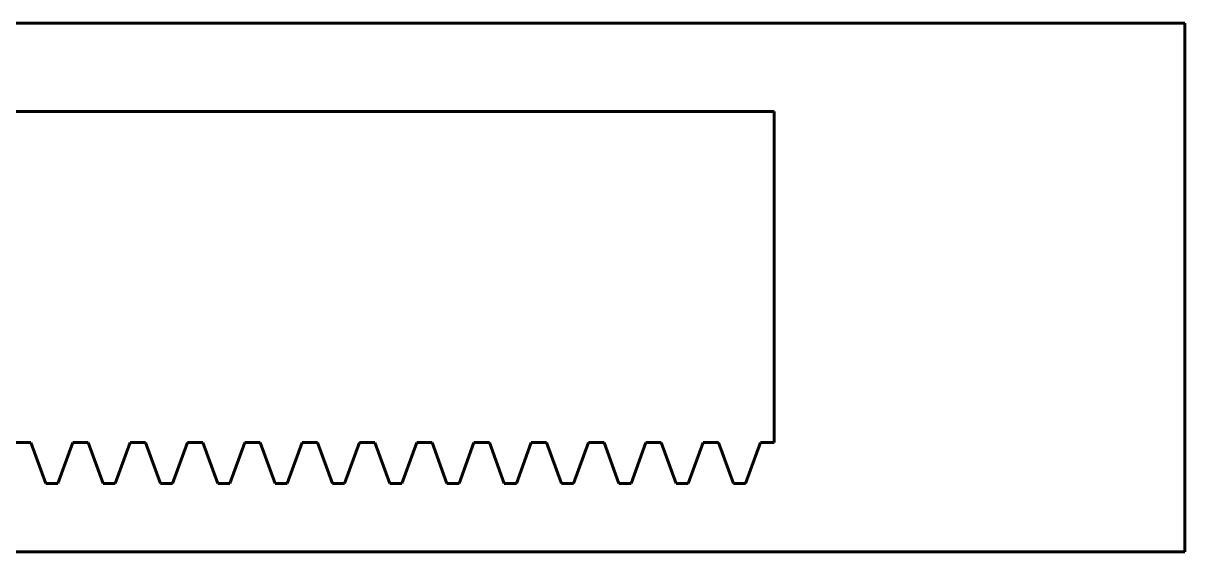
# Model space of a CAD drawing. Header units: millimetres. Extents: x -258 to 255, y -29 to 158.
# Drawn here: x 127.7 to 255, y -29 to 29 of the extents above; entities that cross this region are included whole.
import ezdxf

# ---------------------------------------------------------------- set-up
doc = ezdxf.new("R2010")
doc.units = ezdxf.units.MM
doc.linetypes.add('K5LT_BASIC', pattern=[0])
doc.layers.add('Системный слой', color=7, linetype='Continuous', true_color=0xffffff)

msp = doc.modelspace()

# ---------------------------------------------------------------- linework, layer by layer
at = {"layer": 'Системный слой', "color": 150, "linetype": 'K5LT_BASIC', "lineweight": 60, "true_color": 0x0080ff}
for p, q in [((-255, 29), (255, 29)), ((255, 18), (255, 29)), ((210, 19.3), (-248.5, 19.3)), ((210, -17), (210, 19.3)), ((255, -29), (255, 18)), ((255, 18), (255, 18)), ((126.81, -17), (128.49, -17)), ((130.13, -21.5), (128.49, -17)), ((133.09, -17), (131.45, -21.5)), ((133.09, -17), (134.78, -17)), ((136.42, -21.5), (134.78, -17)), ((139.38, -17), (137.74, -21.5)), ((139.38, -17), (141.06, -17)), ((142.7, -21.5), (141.06, -17)), ((145.66, -17), (144.02, -21.5)), ((145.66, -17), (147.34, -17)), ((148.98, -21.5), (147.34, -17)), ((151.94, -17), (150.3, -21.5)), ((151.94, -17), (153.63, -17)), ((155.27, -21.5), (153.63, -17)), ((158.22, -17), (156.59, -21.5)), ((158.22, -17), (159.91, -17)), ((161.55, -21.5), (159.91, -17)), ((164.51, -17), (162.87, -21.5)), ((164.51, -17), (166.19, -17)), ((167.83, -21.5), (166.19, -17)), ((170.79, -17), (169.15, -21.5)), ((170.79, -17), (172.48, -17)), ((174.11, -21.5), (172.48, -17)), ((177.07, -17), (175.44, -21.5)), ((177.07, -17), (178.76, -17)), ((180.4, -21.5), (178.76, -17)), ((183.36, -17), (181.72, -21.5)), ((183.36, -17), (185.04, -17)), ((186.68, -21.5), (185.04, -17)), ((189.64, -17), (188, -21.5)), ((189.64, -17), (191.33, -17)), ((192.96, -21.5), (191.33, -17)), ((195.92, -17), (194.29, -21.5)), ((195.92, -17), (197.61, -17)), ((199.25, -21.5), (197.61, -17)), ((202.21, -17), (200.57, -21.5)), ((202.21, -17), (203.89, -17)), ((205.53, -21.5), (203.89, -17)), ((208.49, -17), (206.85, -21.5)), ((208.49, -17), (210, -17)), ((131.45, -21.5), (130.13, -21.5)), ((137.74, -21.5), (136.42, -21.5)), ((144.02, -21.5), (142.7, -21.5)), ((150.3, -21.5), (148.98, -21.5)), ((156.59, -21.5), (155.27, -21.5)), ((162.87, -21.5), (161.55, -21.5)), ((169.15, -21.5), (167.83, -21.5)), ((175.44, -21.5), (174.11, -21.5)), ((181.72, -21.5), (180.4, -21.5)), ((188, -21.5), (186.68, -21.5)), ((194.29, -21.5), (192.96, -21.5)), ((200.57, -21.5), (199.25, -21.5)), ((206.85, -21.5), (205.53, -21.5)), ((-255, -29), (255, -29))]:
    msp.add_line(p, q, dxfattribs=at)

doc.saveas('drawing.dxf')
